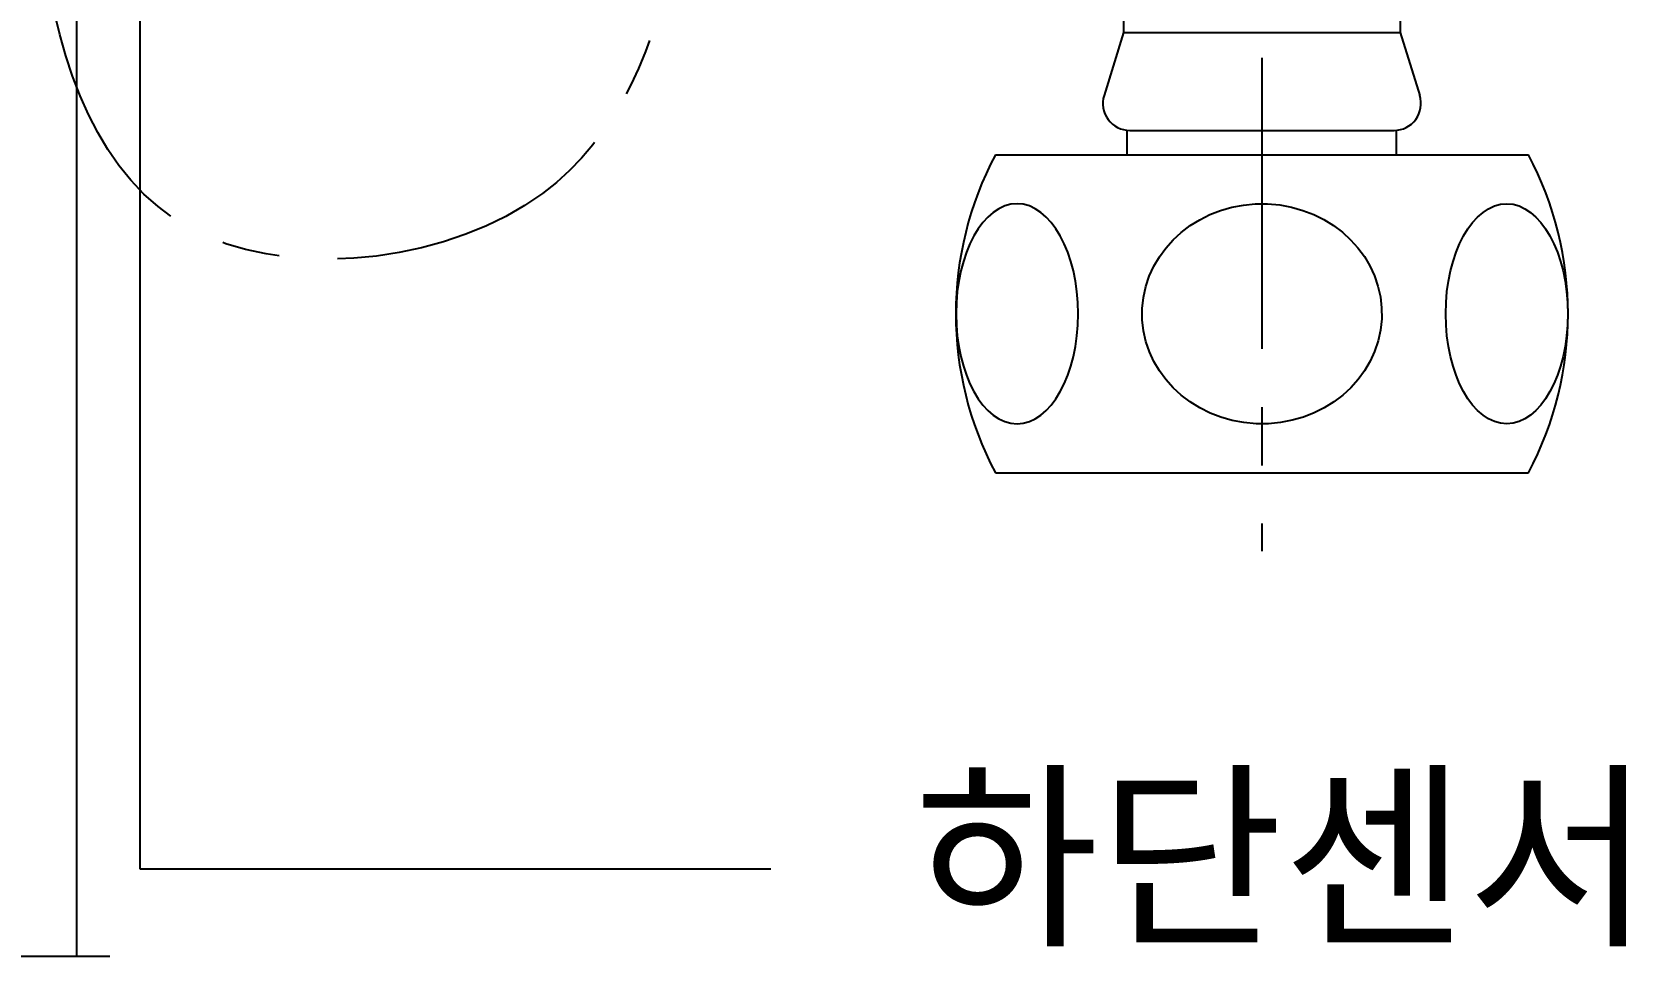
# Model space of a CAD drawing. Header units: millimetres. Extents: x 296 to 1136, y 93 to 687.
# Drawn here: x 431.7 to 496.8, y 233.6 to 271.4 of the extents above; entities that cross this region are included whole.
import ezdxf

# ---------------------------------------------------------------- set-up
doc = ezdxf.new("R2010")
doc.units = ezdxf.units.MM
doc.header["$LTSCALE"] = 0.75
doc.linetypes.add('CENTERX2', pattern=[101.6, 63.5, -12.7, 12.7, -12.7])
for name, color, linetype in [('CENTER', 1, 'CENTERX2'), ('DIM', 3, 'Continuous'), ('TEXT', 2, 'Continuous')]:
    doc.layers.add(name, color=color, linetype=linetype)
doc.styles.get("Standard").update_dxf_attribs({"font": 'arial.ttf'})
doc.dimstyles.new('사본 ISO-25', dxfattribs={"dimtxt": 6, "dimasz": 6, "dimexe": 2.1, "dimexo": 2.1, "dimgap": 2, "dimtad": 1, "dimtih": 1, "dimtoh": 1, "dimdec": 1, "dimdsep": 46, "dimtxsty": 'Standard', "dimcen": 0, "dimclrd": 3, "dimclre": 3, "dimclrt": 4, "dimazin": 2, "dimtp": 0.1, "dimtm": 0.1, "dimtfac": 0.714286, "dimtdec": 1, "dimtmove": 0, "dimatfit": 3, "dimfxl": 1, "dimarcsym": 0})

msp = doc.modelspace()

# ---------------------------------------------------------------- linework, layer by layer
for p, q in [((433.535, 257.657), (433.535, 322.631)), ((476.311, 273.898, 0), (476.311, 271.398, 0)), ((487.611, 273.898, 0), (487.611, 271.398, 0)), ((476.311, 271.398, 0), (475.51, 268.824, 0)), ((476.311, 271.398, 0), (487.611, 271.398, 0)), ((487.611, 271.398, 0), (488.411, 268.824, 0)), ((433.535, 233.631), (433.535, 269.154)), ((476.461, 266.398, 0), (476.461, 267.402, 0)), ((476.561, 267.398, 0), (487.361, 267.398, 0)), ((487.461, 266.398, 0), (487.461, 267.402, 0)), ((471.068, 266.398, 0), (492.853, 266.398, 0)), ((471.068, 253.398, 0), (484.461, 253.398, 0)), ((484.461, 253.398, 0), (492.853, 253.398, 0)), ((428.585, 233.631), (434.885, 233.631))]:
    msp.add_line(p, q)
for centre, radius, start, end in [((476.561, 268.498, 0), 1.1, 162.72293, 270), ((487.361, 268.498, 0), 1.1, 270, 17.27707), ((483.327, 259.898, 0), 13.875, 152.06515, 207.93485), ((480.595, 259.898, 0), 13.875, 332.06515, 27.93485)]:
    msp.add_arc(centre, radius, start, end)
at = {"extrusion": (0, 0, -1)}
msp.add_ellipse((481.961, 259.898, 0), major_axis=(-4.899, 0), ratio=0.918558, start_param=-1.522557, end_param=4.758585, dxfattribs=at)
msp.add_ellipse((471.956, 259.898, 0), major_axis=(0, -4.5), ratio=0.554466, dxfattribs=at)
msp.add_ellipse((491.966, 259.898, 0), major_axis=(0, -4.5), ratio=0.554466)
at = {"layer": 'CENTER', "ltscale": 0.25}
msp.add_line((481.961, 289.417, 0), (481.961, 250.192, 0), dxfattribs=at)
msp.add_spline([(481.961, 289.417, 0), (477.154, 305.983, 0), (465.175, 309.157, 0), (452.563, 264.824, 0), (438.87, 263.053, 0), (431.735, 290.076), (431.735, 300.631)], degree=3, dxfattribs=at)

# ---------------------------------------------------------------- texts
at = {"layer": 'TEXT', "insert": (467.757, 240.676), "char_height": 6, "attachment_point": 1}
msp.add_mtext_dynamic_manual_height_columns('{\\fGulim|b0|i0|c129|p50;하단센서}', width=38.09047, gutter_width=17.5, heights=[0], dxfattribs=at)

# ---------------------------------------------------------------- leaders
at = {"layer": 'DIM'}
msp.add_leader([(436.104, 353.153), (436.104, 237.197), (461.9, 237.197)], dimstyle='사본 ISO-25', override={"dimasz": 4, "dimgap": 2, "dimtad": 0, "dimldrblk": 'Dot'}, dxfattribs=at)

doc.saveas('drawing.dxf')
